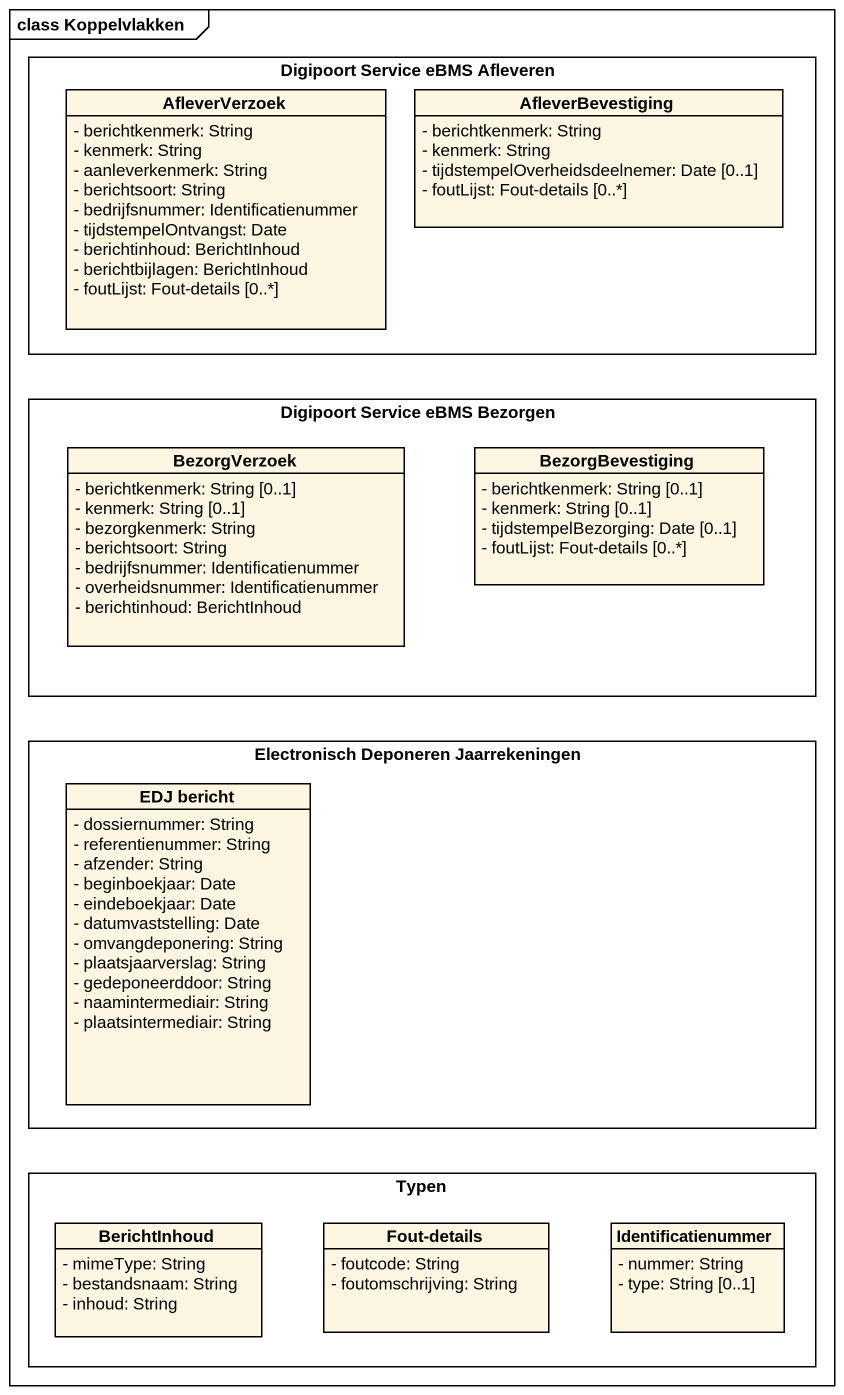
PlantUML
@startuml
mainframe class Koppelvlakken
hide circle
hide empty members
skinparam classAttributeIconSize 0
rectangle "Digipoort Service eBMS Afleveren" as Digipoort_Service_eBMS {
  class AfleverVerzoek {
    - berichtkenmerk: String
    - kenmerk: String
    - aanleverkenmerk: String
    - berichtsoort: String
    - bedrijfsnummer: Identificatienummer
    - tijdstempelOntvangst: Date
    - berichtinhoud: BerichtInhoud
    - berichtbijlagen: BerichtInhoud
    - foutLijst: Fout-details [0..*]
  }
  class AfleverBevestiging {
    - berichtkenmerk: String
    - kenmerk: String
    - tijdstempelOverheidsdeelnemer: Date [0..1]
    - foutLijst: Fout-details [0..*]
  }
}
rectangle "Digipoort Service eBMS Bezorgen" as Digipoort_Service_eBMS_2 {
  class BezorgVerzoek {
    - berichtkenmerk: String [0..1]
    - kenmerk: String [0..1]
    - bezorgkenmerk: String
    - berichtsoort: String
    - bedrijfsnummer: Identificatienummer
    - overheidsnummer: Identificatienummer
    - berichtinhoud: BerichtInhoud
  }
  class BezorgBevestiging {
    - berichtkenmerk: String [0..1]
    - kenmerk: String [0..1]
    - tijdstempelBezorging: Date [0..1]
    - foutLijst: Fout-details [0..*]
  }
}
rectangle "Electronisch Deponeren Jaarrekeningen" as Electronisch_Deponeren {
  class "EDJ bericht" as EDJ_bericht {
    - dossiernummer: String
    - referentienummer: String
    - afzender: String
    - beginboekjaar: Date
    - eindeboekjaar: Date
    - datumvaststelling: Date
    - omvangdeponering: String
    - plaatsjaarverslag: String
    - gedeponeerddoor: String
    - naamintermediair: String
    - plaatsintermediair: String
  }
}
rectangle Typen {
  class BerichtInhoud {
    - mimeType: String
    - bestandsnaam: String
    - inhoud: String
  }
  class "Fout-details" as Fout_details {
    - foutcode: String
    - foutomschrijving: String
  }
  class Identificatienummer {
    - nummer: String
    - type: String [0..1]
  }
}
@enduml
